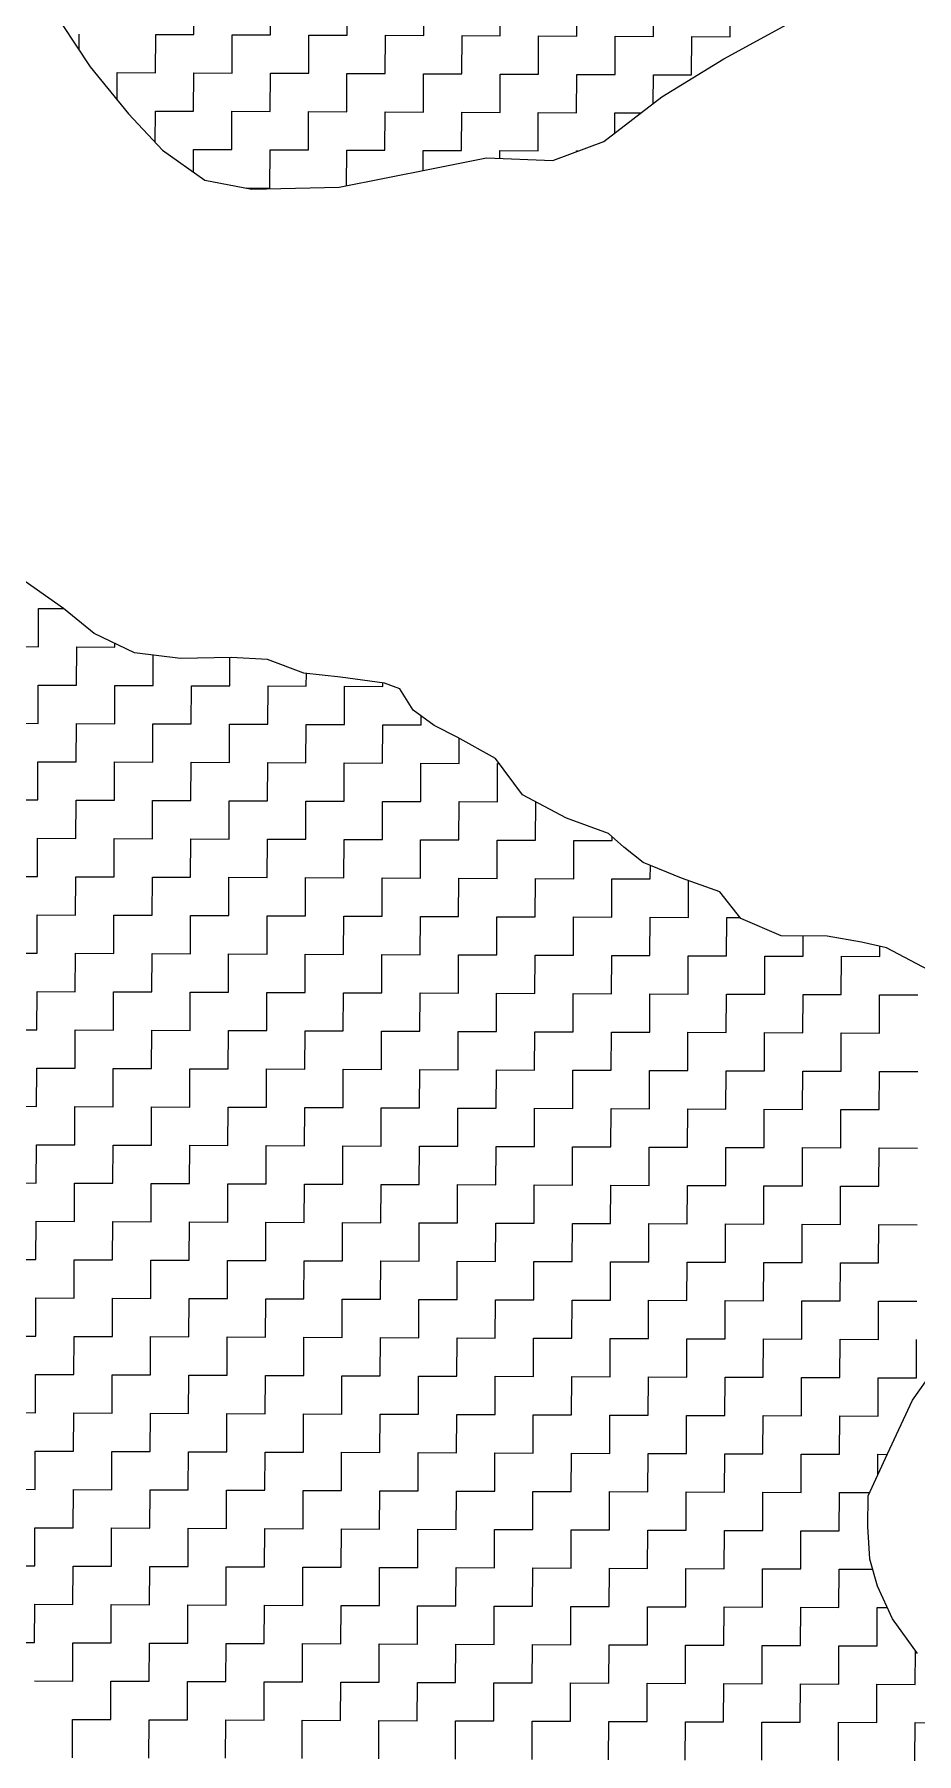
# Model space of a CAD drawing. Header units: metres. Extents: x 274536 to 279488, y 2074615 to 2078106.
# Drawn here: x 278830 to 278947.5, y 2076221.4 to 2076450.4 of the extents above; entities that cross this region are included whole.
import ezdxf

# ---------------------------------------------------------------- set-up
doc = ezdxf.new("R2010")
doc.units = ezdxf.units.M
doc.layers.add('POLY_HATCH', color=12, linetype='Continuous')

msp = doc.modelspace()

# ---------------------------------------------------------------- linework, layer by layer
at = {"layer": 'POLY_HATCH', "linetype": 'Continuous'}
for p, q in [((278851.24, 2076450.37), (278851.26, 2076455.47)), ((278861.44, 2076450.33), (278861.46, 2076455.43)), ((278871.64, 2076450.29), (278871.66, 2076455.39)), ((278881.84, 2076450.25), (278881.86, 2076455.35)), ((278892.04, 2076450.21), (278892.06, 2076455.31)), ((278902.24, 2076450.17), (278902.26, 2076455.27)), ((278912.44, 2076450.13), (278912.46, 2076455.23)), ((278922.64, 2076450.09), (278922.66, 2076455.2)), ((278835.93, 2076448.32), (278835.93, 2076450.43)), ((278846.12, 2076445.29), (278846.14, 2076450.39)), ((278846.14, 2076450.39), (278851.24, 2076450.37)), ((278856.32, 2076445.25), (278856.34, 2076450.35)), ((278856.34, 2076450.35), (278861.44, 2076450.33)), ((278866.52, 2076445.21), (278866.54, 2076450.31)), ((278866.54, 2076450.31), (278871.64, 2076450.29)), ((278876.72, 2076445.17), (278876.74, 2076450.27)), ((278876.74, 2076450.27), (278881.84, 2076450.25)), ((278886.92, 2076445.13), (278886.94, 2076450.23)), ((278886.94, 2076450.23), (278892.04, 2076450.21)), ((278897.12, 2076445.09), (278897.14, 2076450.19)), ((278897.14, 2076450.19), (278902.24, 2076450.17)), ((278907.32, 2076445.05), (278907.34, 2076450.15)), ((278907.34, 2076450.15), (278912.44, 2076450.13)), ((278917.52, 2076445.01), (278917.54, 2076450.11)), ((278917.54, 2076450.11), (278922.64, 2076450.09)), ((278841, 2076441.65), (278841.02, 2076445.31)), ((278841.02, 2076445.31), (278846.12, 2076445.29)), ((278851.2, 2076440.17), (278851.22, 2076445.27)), ((278851.22, 2076445.27), (278856.32, 2076445.25)), ((278861.4, 2076440.13), (278861.42, 2076445.23)), ((278861.42, 2076445.23), (278866.52, 2076445.21)), ((278871.6, 2076440.09), (278871.62, 2076445.19)), ((278871.62, 2076445.19), (278876.72, 2076445.17)), ((278881.8, 2076440.05), (278881.82, 2076445.15)), ((278881.82, 2076445.15), (278886.92, 2076445.13)), ((278892, 2076440.01), (278892.02, 2076445.11)), ((278892.02, 2076445.11), (278897.12, 2076445.09)), ((278902.2, 2076439.97), (278902.22, 2076445.07)), ((278902.22, 2076445.07), (278907.32, 2076445.05)), ((278912.41, 2076441.22), (278912.42, 2076445.03)), ((278912.42, 2076445.03), (278917.52, 2076445.01)), ((278846.08, 2076435.98), (278846.1, 2076440.19)), ((278846.1, 2076440.19), (278851.2, 2076440.17)), ((278856.28, 2076435.05), (278856.3, 2076440.15)), ((278856.3, 2076440.15), (278861.4, 2076440.13)), ((278866.48, 2076435.01), (278866.5, 2076440.11)), ((278866.5, 2076440.11), (278871.6, 2076440.09)), ((278876.68, 2076434.97), (278876.7, 2076440.07)), ((278876.7, 2076440.07), (278881.8, 2076440.05)), ((278886.88, 2076434.93), (278886.9, 2076440.03)), ((278886.9, 2076440.03), (278892, 2076440.01)), ((278897.08, 2076434.89), (278897.1, 2076439.99)), ((278897.1, 2076439.99), (278902.2, 2076439.97)), ((278907.29, 2076437.27), (278907.3, 2076439.95)), ((278907.3, 2076439.95), (278910.75, 2076439.94)), ((278851.17, 2076432.04), (278851.18, 2076435.07)), ((278851.18, 2076435.07), (278856.28, 2076435.05)), ((278861.36, 2076429.93), (278861.38, 2076435.03)), ((278861.38, 2076435.03), (278866.48, 2076435.01)), ((278871.56, 2076430.23), (278871.58, 2076434.99)), ((278871.58, 2076434.99), (278876.68, 2076434.97)), ((278881.77, 2076432.28), (278881.78, 2076434.95)), ((278881.78, 2076434.95), (278886.88, 2076434.93)), ((278891.98, 2076434.91), (278897.08, 2076434.89)), ((278891.98, 2076433.87), (278891.98, 2076434.91)), ((278902.18, 2076434.87), (278902.38, 2076434.87)), ((278902.18, 2076434.8), (278902.18, 2076434.87)), ((278858.19, 2076429.94), (278861.36, 2076429.93)), ((278830.52, 2076368.84), (278830.54, 2076373.94)), ((278830.54, 2076373.94), (278833.92, 2076373.93)), ((278825.42, 2076368.86), (278830.52, 2076368.84)), ((278835.6, 2076363.72), (278835.62, 2076368.82)), ((278835.62, 2076368.82), (278840.72, 2076368.8)), ((278840.72, 2076368.8), (278840.72, 2076369.3)), ((278845.8, 2076363.68), (278845.82, 2076367.73)), ((278856, 2076363.64), (278856.02, 2076367.4)), ((278830.48, 2076358.64), (278830.5, 2076363.74)), ((278830.5, 2076363.74), (278835.6, 2076363.72)), ((278866.2, 2076363.6), (278866.21, 2076365.29)), ((278876.4, 2076363.56), (278876.41, 2076364.03)), ((278840.68, 2076358.6), (278840.7, 2076363.7)), ((278840.7, 2076363.7), (278845.8, 2076363.68)), ((278850.88, 2076358.56), (278850.9, 2076363.66)), ((278850.9, 2076363.66), (278856, 2076363.64)), ((278861.08, 2076358.52), (278861.1, 2076363.62)), ((278861.1, 2076363.62), (278866.2, 2076363.6)), ((278871.28, 2076358.48), (278871.3, 2076363.58)), ((278871.3, 2076363.58), (278876.4, 2076363.56)), ((278881.49, 2076358.44), (278881.49, 2076359.65)), ((278825.38, 2076358.66), (278830.48, 2076358.64)), ((278835.56, 2076353.52), (278835.58, 2076358.62)), ((278835.58, 2076358.62), (278840.68, 2076358.6)), ((278845.76, 2076353.48), (278845.78, 2076358.58)), ((278845.78, 2076358.58), (278850.88, 2076358.56)), ((278855.96, 2076353.44), (278855.98, 2076358.54)), ((278855.98, 2076358.54), (278861.08, 2076358.52)), ((278866.16, 2076353.4), (278866.18, 2076358.5)), ((278866.18, 2076358.5), (278871.28, 2076358.48)), ((278876.37, 2076353.36), (278876.38, 2076358.46)), ((278876.38, 2076358.46), (278881.49, 2076358.44)), ((278886.57, 2076353.32), (278886.58, 2076356.66)), ((278830.44, 2076348.44), (278830.46, 2076353.54)), ((278830.46, 2076353.54), (278835.56, 2076353.52)), ((278840.64, 2076348.4), (278840.66, 2076353.5)), ((278840.66, 2076353.5), (278845.76, 2076353.48)), ((278850.84, 2076348.36), (278850.86, 2076353.46)), ((278850.86, 2076353.46), (278855.96, 2076353.44)), ((278861.04, 2076348.32), (278861.06, 2076353.42)), ((278861.06, 2076353.42), (278866.16, 2076353.4)), ((278871.24, 2076348.28), (278871.26, 2076353.38)), ((278871.26, 2076353.38), (278876.37, 2076353.36)), ((278881.45, 2076348.24), (278881.47, 2076353.34)), ((278881.47, 2076353.34), (278886.57, 2076353.32)), ((278891.65, 2076348.2), (278891.67, 2076353.3)), ((278891.67, 2076353.3), (278891.91, 2076353.3)), ((278825.34, 2076348.46), (278830.44, 2076348.44)), ((278835.52, 2076343.32), (278835.54, 2076348.42)), ((278835.54, 2076348.42), (278840.64, 2076348.4)), ((278845.72, 2076343.28), (278845.74, 2076348.38)), ((278845.74, 2076348.38), (278850.84, 2076348.36)), ((278855.92, 2076343.24), (278855.94, 2076348.34)), ((278855.94, 2076348.34), (278861.04, 2076348.32)), ((278866.12, 2076343.2), (278866.14, 2076348.3)), ((278866.14, 2076348.3), (278871.24, 2076348.28)), ((278876.33, 2076343.16), (278876.35, 2076348.26)), ((278876.35, 2076348.26), (278881.45, 2076348.24)), ((278886.53, 2076343.12), (278886.55, 2076348.22)), ((278886.55, 2076348.22), (278891.65, 2076348.2)), ((278896.73, 2076343.08), (278896.75, 2076348.18)), ((278830.4, 2076338.24), (278830.42, 2076343.34)), ((278830.42, 2076343.34), (278835.52, 2076343.32)), ((278840.6, 2076338.2), (278840.62, 2076343.3)), ((278840.62, 2076343.3), (278845.72, 2076343.28)), ((278850.8, 2076338.16), (278850.82, 2076343.26)), ((278850.82, 2076343.26), (278855.92, 2076343.24)), ((278861, 2076338.12), (278861.02, 2076343.22)), ((278861.02, 2076343.22), (278866.12, 2076343.2)), ((278871.21, 2076338.08), (278871.23, 2076343.18)), ((278871.23, 2076343.18), (278876.33, 2076343.16)), ((278881.41, 2076338.04), (278881.43, 2076343.14)), ((278881.43, 2076343.14), (278886.53, 2076343.12)), ((278906.93, 2076343.04), (278906.93, 2076343.54)), ((278891.61, 2076338), (278891.63, 2076343.1)), ((278891.63, 2076343.1), (278896.73, 2076343.08)), ((278901.81, 2076337.96), (278901.83, 2076343.06)), ((278901.83, 2076343.06), (278906.93, 2076343.04)), ((278912.01, 2076337.92), (278912.02, 2076339.72)), ((278825.3, 2076338.26), (278830.4, 2076338.24)), ((278835.48, 2076333.12), (278835.5, 2076338.22)), ((278835.5, 2076338.22), (278840.6, 2076338.2)), ((278845.68, 2076333.08), (278845.7, 2076338.18)), ((278845.7, 2076338.18), (278850.8, 2076338.16)), ((278855.88, 2076333.04), (278855.9, 2076338.14)), ((278855.9, 2076338.14), (278861, 2076338.12)), ((278866.09, 2076333), (278866.1, 2076338.1)), ((278866.1, 2076338.1), (278871.21, 2076338.08)), ((278876.29, 2076332.96), (278876.31, 2076338.06)), ((278876.31, 2076338.06), (278881.41, 2076338.04)), ((278886.49, 2076332.92), (278886.51, 2076338.02)), ((278886.51, 2076338.02), (278891.61, 2076338)), ((278896.69, 2076332.88), (278896.71, 2076337.98)), ((278896.71, 2076337.98), (278901.81, 2076337.96)), ((278906.89, 2076332.84), (278906.91, 2076337.94)), ((278906.91, 2076337.94), (278912.01, 2076337.92)), ((278917.09, 2076332.8), (278917.11, 2076337.7)), ((278830.36, 2076328.04), (278830.38, 2076333.14)), ((278830.38, 2076333.14), (278835.48, 2076333.12)), ((278840.56, 2076328), (278840.58, 2076333.1)), ((278840.58, 2076333.1), (278845.68, 2076333.08)), ((278850.76, 2076327.96), (278850.78, 2076333.06)), ((278850.78, 2076333.06), (278855.88, 2076333.04)), ((278860.97, 2076327.92), (278860.98, 2076333.02)), ((278860.98, 2076333.02), (278866.09, 2076333)), ((278871.17, 2076327.88), (278871.19, 2076332.98)), ((278871.19, 2076332.98), (278876.29, 2076332.96)), ((278881.37, 2076327.84), (278881.39, 2076332.94)), ((278881.39, 2076332.94), (278886.49, 2076332.92)), ((278891.57, 2076327.8), (278891.59, 2076332.9)), ((278891.59, 2076332.9), (278896.69, 2076332.88)), ((278901.77, 2076327.76), (278901.79, 2076332.86)), ((278901.79, 2076332.86), (278906.89, 2076332.84)), ((278911.97, 2076327.72), (278911.99, 2076332.82)), ((278911.99, 2076332.82), (278917.09, 2076332.8)), ((278922.17, 2076327.68), (278922.19, 2076332.78)), ((278922.19, 2076332.78), (278923.96, 2076332.77)), ((278932.37, 2076327.64), (278932.38, 2076330.31)), ((278825.26, 2076328.05), (278830.36, 2076328.04)), ((278835.44, 2076322.91), (278835.46, 2076328.02)), ((278835.46, 2076328.02), (278840.56, 2076328)), ((278845.64, 2076322.88), (278845.66, 2076327.98)), ((278845.66, 2076327.98), (278850.76, 2076327.96)), ((278855.84, 2076322.84), (278855.86, 2076327.94)), ((278855.86, 2076327.94), (278860.97, 2076327.92)), ((278866.05, 2076322.8), (278866.07, 2076327.9)), ((278866.07, 2076327.9), (278871.17, 2076327.88)), ((278876.25, 2076322.76), (278876.27, 2076327.86)), ((278876.27, 2076327.86), (278881.37, 2076327.84)), ((278886.45, 2076322.72), (278886.47, 2076327.82)), ((278886.47, 2076327.82), (278891.57, 2076327.8)), ((278896.65, 2076322.68), (278896.67, 2076327.78)), ((278896.67, 2076327.78), (278901.77, 2076327.76)), ((278906.85, 2076322.64), (278906.87, 2076327.74)), ((278906.87, 2076327.74), (278911.97, 2076327.72)), ((278917.05, 2076322.6), (278917.07, 2076327.7)), ((278917.07, 2076327.7), (278922.17, 2076327.68)), ((278927.25, 2076322.56), (278927.27, 2076327.66)), ((278927.27, 2076327.66), (278932.37, 2076327.64)), ((278937.45, 2076322.52), (278937.47, 2076327.62)), ((278937.47, 2076327.62), (278942.57, 2076327.6)), ((278942.57, 2076327.6), (278942.58, 2076328.95)), ((278830.32, 2076317.83), (278830.34, 2076322.93)), ((278830.34, 2076322.93), (278835.44, 2076322.91)), ((278840.52, 2076317.79), (278840.54, 2076322.9)), ((278840.54, 2076322.9), (278845.64, 2076322.88)), ((278850.72, 2076317.76), (278850.74, 2076322.86)), ((278850.74, 2076322.86), (278855.84, 2076322.84)), ((278860.93, 2076317.72), (278860.95, 2076322.82)), ((278860.95, 2076322.82), (278866.05, 2076322.8)), ((278871.13, 2076317.68), (278871.15, 2076322.78)), ((278871.15, 2076322.78), (278876.25, 2076322.76)), ((278881.33, 2076317.64), (278881.35, 2076322.74)), ((278881.35, 2076322.74), (278886.45, 2076322.72)), ((278891.53, 2076317.6), (278891.55, 2076322.7)), ((278891.55, 2076322.7), (278896.65, 2076322.68)), ((278901.73, 2076317.56), (278901.75, 2076322.66)), ((278901.75, 2076322.66), (278906.85, 2076322.64)), ((278911.93, 2076317.52), (278911.95, 2076322.62)), ((278911.95, 2076322.62), (278917.05, 2076322.6)), ((278922.13, 2076317.48), (278922.15, 2076322.58)), ((278922.15, 2076322.58), (278927.25, 2076322.56)), ((278932.33, 2076317.44), (278932.35, 2076322.54)), ((278932.35, 2076322.54), (278937.45, 2076322.52)), ((278942.53, 2076317.4), (278942.55, 2076322.5)), ((278942.55, 2076322.5), (278947.66, 2076322.48)), ((278825.22, 2076317.85), (278830.32, 2076317.83)), ((278835.4, 2076312.71), (278835.42, 2076317.81)), ((278835.42, 2076317.81), (278840.52, 2076317.79)), ((278845.6, 2076312.67), (278845.62, 2076317.77)), ((278845.62, 2076317.77), (278850.72, 2076317.76)), ((278855.81, 2076312.63), (278855.83, 2076317.74)), ((278855.83, 2076317.74), (278860.93, 2076317.72)), ((278866.01, 2076312.6), (278866.03, 2076317.7)), ((278866.03, 2076317.7), (278871.13, 2076317.68)), ((278876.21, 2076312.56), (278876.23, 2076317.66)), ((278876.23, 2076317.66), (278881.33, 2076317.64)), ((278886.41, 2076312.52), (278886.43, 2076317.62)), ((278886.43, 2076317.62), (278891.53, 2076317.6)), ((278896.61, 2076312.48), (278896.63, 2076317.58)), ((278896.63, 2076317.58), (278901.73, 2076317.56)), ((278906.81, 2076312.44), (278906.83, 2076317.54)), ((278906.83, 2076317.54), (278911.93, 2076317.52)), ((278917.01, 2076312.4), (278917.03, 2076317.5)), ((278917.03, 2076317.5), (278922.13, 2076317.48)), ((278927.21, 2076312.36), (278927.23, 2076317.46)), ((278927.23, 2076317.46), (278932.33, 2076317.44)), ((278937.41, 2076312.32), (278937.43, 2076317.42)), ((278937.43, 2076317.42), (278942.53, 2076317.4)), ((278830.28, 2076307.63), (278830.3, 2076312.73)), ((278830.3, 2076312.73), (278835.4, 2076312.71)), ((278840.48, 2076307.59), (278840.5, 2076312.69)), ((278840.5, 2076312.69), (278845.6, 2076312.67)), ((278850.69, 2076307.55), (278850.7, 2076312.65)), ((278850.7, 2076312.65), (278855.81, 2076312.63)), ((278860.89, 2076307.51), (278860.91, 2076312.62)), ((278860.91, 2076312.62), (278866.01, 2076312.6)), ((278871.09, 2076307.48), (278871.11, 2076312.58)), ((278871.11, 2076312.58), (278876.21, 2076312.56)), ((278881.29, 2076307.44), (278881.31, 2076312.54)), ((278881.31, 2076312.54), (278886.41, 2076312.52)), ((278891.49, 2076307.4), (278891.51, 2076312.5)), ((278891.51, 2076312.5), (278896.61, 2076312.48)), ((278901.69, 2076307.36), (278901.71, 2076312.46)), ((278901.71, 2076312.46), (278906.81, 2076312.44)), ((278911.89, 2076307.32), (278911.91, 2076312.42)), ((278911.91, 2076312.42), (278917.01, 2076312.4)), ((278922.09, 2076307.28), (278922.11, 2076312.38)), ((278922.11, 2076312.38), (278927.21, 2076312.36)), ((278932.29, 2076307.24), (278932.31, 2076312.34)), ((278932.31, 2076312.34), (278937.41, 2076312.32)), ((278942.5, 2076307.2), (278942.52, 2076312.3)), ((278942.52, 2076312.3), (278947.62, 2076312.28)), ((278825.18, 2076307.65), (278830.28, 2076307.63)), ((278835.36, 2076302.51), (278835.38, 2076307.61)), ((278835.38, 2076307.61), (278840.48, 2076307.59)), ((278845.57, 2076302.47), (278845.58, 2076307.57)), ((278845.58, 2076307.57), (278850.69, 2076307.55)), ((278855.77, 2076302.43), (278855.79, 2076307.53)), ((278855.79, 2076307.53), (278860.89, 2076307.51)), ((278865.97, 2076302.39), (278865.99, 2076307.5)), ((278865.99, 2076307.5), (278871.09, 2076307.48)), ((278876.17, 2076302.36), (278876.19, 2076307.46)), ((278876.19, 2076307.46), (278881.29, 2076307.44)), ((278886.37, 2076302.32), (278886.39, 2076307.42)), ((278886.39, 2076307.42), (278891.49, 2076307.4)), ((278896.57, 2076302.28), (278896.59, 2076307.38)), ((278896.59, 2076307.38), (278901.69, 2076307.36)), ((278906.77, 2076302.24), (278906.79, 2076307.34)), ((278906.79, 2076307.34), (278911.89, 2076307.32)), ((278916.97, 2076302.2), (278916.99, 2076307.3)), ((278916.99, 2076307.3), (278922.09, 2076307.28)), ((278927.17, 2076302.16), (278927.19, 2076307.26)), ((278927.19, 2076307.26), (278932.29, 2076307.24)), ((278937.38, 2076302.12), (278937.39, 2076307.22)), ((278937.39, 2076307.22), (278942.5, 2076307.2)), ((278830.24, 2076297.43), (278830.26, 2076302.53)), ((278830.26, 2076302.53), (278835.36, 2076302.51)), ((278840.44, 2076297.39), (278840.46, 2076302.49)), ((278840.46, 2076302.49), (278845.57, 2076302.47)), ((278850.65, 2076297.35), (278850.67, 2076302.45)), ((278850.67, 2076302.45), (278855.77, 2076302.43)), ((278860.85, 2076297.31), (278860.87, 2076302.41)), ((278860.87, 2076302.41), (278865.97, 2076302.39)), ((278871.05, 2076297.27), (278871.07, 2076302.37)), ((278871.07, 2076302.37), (278876.17, 2076302.36)), ((278881.25, 2076297.23), (278881.27, 2076302.34)), ((278881.27, 2076302.34), (278886.37, 2076302.32)), ((278891.45, 2076297.2), (278891.47, 2076302.3)), ((278891.47, 2076302.3), (278896.57, 2076302.28)), ((278901.65, 2076297.16), (278901.67, 2076302.26)), ((278901.67, 2076302.26), (278906.77, 2076302.24)), ((278911.85, 2076297.12), (278911.87, 2076302.22)), ((278911.87, 2076302.22), (278916.97, 2076302.2)), ((278922.05, 2076297.08), (278922.07, 2076302.18)), ((278922.07, 2076302.18), (278927.17, 2076302.16)), ((278932.26, 2076297.04), (278932.27, 2076302.14)), ((278932.27, 2076302.14), (278937.38, 2076302.12)), ((278942.46, 2076297), (278942.48, 2076302.1)), ((278942.48, 2076302.1), (278947.58, 2076302.08)), ((278825.14, 2076297.45), (278830.24, 2076297.43)), ((278835.32, 2076292.31), (278835.34, 2076297.41)), ((278835.34, 2076297.41), (278840.44, 2076297.39)), ((278845.53, 2076292.27), (278845.55, 2076297.37)), ((278845.55, 2076297.37), (278850.65, 2076297.35)), ((278855.73, 2076292.23), (278855.75, 2076297.33)), ((278855.75, 2076297.33), (278860.85, 2076297.31)), ((278865.93, 2076292.19), (278865.95, 2076297.29)), ((278865.95, 2076297.29), (278871.05, 2076297.27)), ((278876.13, 2076292.15), (278876.15, 2076297.25)), ((278876.15, 2076297.25), (278881.25, 2076297.23)), ((278886.33, 2076292.11), (278886.35, 2076297.22)), ((278886.35, 2076297.22), (278891.45, 2076297.2)), ((278896.53, 2076292.08), (278896.55, 2076297.18)), ((278896.55, 2076297.18), (278901.65, 2076297.16)), ((278906.73, 2076292.04), (278906.75, 2076297.14)), ((278906.75, 2076297.14), (278911.85, 2076297.12)), ((278916.93, 2076292), (278916.95, 2076297.1)), ((278916.95, 2076297.1), (278922.05, 2076297.08)), ((278927.13, 2076291.96), (278927.15, 2076297.06)), ((278927.15, 2076297.06), (278932.26, 2076297.04)), ((278937.34, 2076291.92), (278937.36, 2076297.02)), ((278937.36, 2076297.02), (278942.46, 2076297)), ((278830.2, 2076287.23), (278830.22, 2076292.33)), ((278830.22, 2076292.33), (278835.32, 2076292.31)), ((278840.41, 2076287.19), (278840.43, 2076292.29)), ((278840.43, 2076292.29), (278845.53, 2076292.27)), ((278850.61, 2076287.15), (278850.63, 2076292.25)), ((278850.63, 2076292.25), (278855.73, 2076292.23)), ((278860.81, 2076287.11), (278860.83, 2076292.21)), ((278860.83, 2076292.21), (278865.93, 2076292.19)), ((278871.01, 2076287.07), (278871.03, 2076292.17)), ((278871.03, 2076292.17), (278876.13, 2076292.15)), ((278881.21, 2076287.03), (278881.23, 2076292.13)), ((278881.23, 2076292.13), (278886.33, 2076292.11)), ((278891.41, 2076286.99), (278891.43, 2076292.1)), ((278891.43, 2076292.1), (278896.53, 2076292.08)), ((278901.61, 2076286.96), (278901.63, 2076292.06)), ((278901.63, 2076292.06), (278906.73, 2076292.04)), ((278911.81, 2076286.92), (278911.83, 2076292.02)), ((278911.83, 2076292.02), (278916.93, 2076292)), ((278922.01, 2076286.88), (278922.03, 2076291.98)), ((278922.03, 2076291.98), (278927.13, 2076291.96)), ((278932.22, 2076286.84), (278932.24, 2076291.94)), ((278932.24, 2076291.94), (278937.34, 2076291.92)), ((278942.42, 2076286.8), (278942.44, 2076291.9)), ((278942.44, 2076291.9), (278947.54, 2076291.88)), ((278825.1, 2076287.25), (278830.2, 2076287.23)), ((278835.29, 2076282.11), (278835.3, 2076287.21)), ((278835.3, 2076287.21), (278840.41, 2076287.19)), ((278845.49, 2076282.07), (278845.51, 2076287.17)), ((278845.51, 2076287.17), (278850.61, 2076287.15)), ((278855.69, 2076282.03), (278855.71, 2076287.13)), ((278855.71, 2076287.13), (278860.81, 2076287.11)), ((278865.89, 2076281.99), (278865.91, 2076287.09)), ((278865.91, 2076287.09), (278871.01, 2076287.07)), ((278876.09, 2076281.95), (278876.11, 2076287.05)), ((278876.11, 2076287.05), (278881.21, 2076287.03)), ((278886.29, 2076281.91), (278886.31, 2076287.01)), ((278886.31, 2076287.01), (278891.41, 2076286.99)), ((278896.49, 2076281.87), (278896.51, 2076286.97)), ((278896.51, 2076286.97), (278901.61, 2076286.96)), ((278906.69, 2076281.83), (278906.71, 2076286.94)), ((278906.71, 2076286.94), (278911.81, 2076286.92)), ((278916.89, 2076281.8), (278916.91, 2076286.9)), ((278916.91, 2076286.9), (278922.01, 2076286.88)), ((278927.1, 2076281.76), (278927.12, 2076286.86)), ((278927.12, 2076286.86), (278932.22, 2076286.84)), ((278937.3, 2076281.72), (278937.32, 2076286.82)), ((278937.32, 2076286.82), (278942.42, 2076286.8)), ((278830.17, 2076277.03), (278830.18, 2076282.13)), ((278830.18, 2076282.13), (278835.29, 2076282.11)), ((278840.37, 2076276.99), (278840.39, 2076282.09)), ((278840.39, 2076282.09), (278845.49, 2076282.07)), ((278850.57, 2076276.95), (278850.59, 2076282.05)), ((278850.59, 2076282.05), (278855.69, 2076282.03)), ((278860.77, 2076276.91), (278860.79, 2076282.01)), ((278860.79, 2076282.01), (278865.89, 2076281.99)), ((278870.97, 2076276.87), (278870.99, 2076281.97)), ((278870.99, 2076281.97), (278876.09, 2076281.95)), ((278881.17, 2076276.83), (278881.19, 2076281.93)), ((278881.19, 2076281.93), (278886.29, 2076281.91)), ((278891.37, 2076276.79), (278891.39, 2076281.89)), ((278891.39, 2076281.89), (278896.49, 2076281.87)), ((278901.57, 2076276.75), (278901.59, 2076281.85)), ((278901.59, 2076281.85), (278906.69, 2076281.83)), ((278911.77, 2076276.71), (278911.79, 2076281.82)), ((278911.79, 2076281.82), (278916.89, 2076281.8)), ((278921.98, 2076276.68), (278921.99, 2076281.78)), ((278921.99, 2076281.78), (278927.1, 2076281.76)), ((278932.18, 2076276.64), (278932.2, 2076281.74)), ((278932.2, 2076281.74), (278937.3, 2076281.72)), ((278942.38, 2076276.6), (278942.4, 2076281.7)), ((278942.4, 2076281.7), (278947.5, 2076281.68)), ((278825.06, 2076277.05), (278830.17, 2076277.03)), ((278835.25, 2076271.91), (278835.27, 2076277.01)), ((278835.27, 2076277.01), (278840.37, 2076276.99)), ((278845.45, 2076271.87), (278845.47, 2076276.97)), ((278845.47, 2076276.97), (278850.57, 2076276.95)), ((278855.65, 2076271.83), (278855.67, 2076276.93)), ((278855.67, 2076276.93), (278860.77, 2076276.91)), ((278865.85, 2076271.79), (278865.87, 2076276.89)), ((278865.87, 2076276.89), (278870.97, 2076276.87)), ((278876.05, 2076271.75), (278876.07, 2076276.85)), ((278876.07, 2076276.85), (278881.17, 2076276.83)), ((278886.25, 2076271.71), (278886.27, 2076276.81)), ((278886.27, 2076276.81), (278891.37, 2076276.79)), ((278896.45, 2076271.67), (278896.47, 2076276.77)), ((278896.47, 2076276.77), (278901.57, 2076276.75)), ((278906.65, 2076271.63), (278906.67, 2076276.73)), ((278906.67, 2076276.73), (278911.77, 2076276.71)), ((278916.86, 2076271.59), (278916.87, 2076276.7)), ((278916.87, 2076276.7), (278921.98, 2076276.68)), ((278927.06, 2076271.56), (278927.08, 2076276.66)), ((278927.08, 2076276.66), (278932.18, 2076276.64)), ((278937.26, 2076271.52), (278937.28, 2076276.62)), ((278937.28, 2076276.62), (278942.38, 2076276.6)), ((278947.46, 2076271.48), (278947.48, 2076276.58)), ((278830.13, 2076266.83), (278830.15, 2076271.93)), ((278830.15, 2076271.93), (278835.25, 2076271.91)), ((278840.33, 2076266.79), (278840.35, 2076271.89)), ((278840.35, 2076271.89), (278845.45, 2076271.87)), ((278850.53, 2076266.75), (278850.55, 2076271.85)), ((278850.55, 2076271.85), (278855.65, 2076271.83)), ((278860.73, 2076266.71), (278860.75, 2076271.81)), ((278860.75, 2076271.81), (278865.85, 2076271.79)), ((278870.93, 2076266.67), (278870.95, 2076271.77)), ((278870.95, 2076271.77), (278876.05, 2076271.75)), ((278881.13, 2076266.63), (278881.15, 2076271.73)), ((278881.15, 2076271.73), (278886.25, 2076271.71)), ((278891.33, 2076266.59), (278891.35, 2076271.69)), ((278891.35, 2076271.69), (278896.45, 2076271.67)), ((278901.53, 2076266.55), (278901.55, 2076271.65)), ((278901.55, 2076271.65), (278906.65, 2076271.63)), ((278911.73, 2076266.51), (278911.75, 2076271.61)), ((278911.75, 2076271.61), (278916.86, 2076271.59)), ((278921.94, 2076266.47), (278921.96, 2076271.57)), ((278921.96, 2076271.57), (278927.06, 2076271.56)), ((278932.14, 2076266.43), (278932.16, 2076271.54)), ((278932.16, 2076271.54), (278937.26, 2076271.52)), ((278942.34, 2076266.4), (278942.36, 2076271.5)), ((278942.36, 2076271.5), (278947.46, 2076271.48)), ((278825.03, 2076266.85), (278830.13, 2076266.83)), ((278835.21, 2076261.71), (278835.23, 2076266.81)), ((278835.23, 2076266.81), (278840.33, 2076266.79)), ((278845.41, 2076261.67), (278845.43, 2076266.77)), ((278845.43, 2076266.77), (278850.53, 2076266.75)), ((278855.61, 2076261.63), (278855.63, 2076266.73)), ((278855.63, 2076266.73), (278860.73, 2076266.71)), ((278865.81, 2076261.59), (278865.83, 2076266.69)), ((278865.83, 2076266.69), (278870.93, 2076266.67)), ((278876.01, 2076261.55), (278876.03, 2076266.65)), ((278876.03, 2076266.65), (278881.13, 2076266.63)), ((278886.21, 2076261.51), (278886.23, 2076266.61)), ((278886.23, 2076266.61), (278891.33, 2076266.59)), ((278896.41, 2076261.47), (278896.43, 2076266.57)), ((278896.43, 2076266.57), (278901.53, 2076266.55)), ((278906.61, 2076261.43), (278906.63, 2076266.53)), ((278906.63, 2076266.53), (278911.73, 2076266.51)), ((278916.82, 2076261.39), (278916.84, 2076266.49)), ((278916.84, 2076266.49), (278921.94, 2076266.47)), ((278927.02, 2076261.35), (278927.04, 2076266.45)), ((278927.04, 2076266.45), (278932.14, 2076266.43)), ((278937.22, 2076261.31), (278937.24, 2076266.42)), ((278937.24, 2076266.42), (278942.34, 2076266.4)), ((278830.09, 2076256.63), (278830.11, 2076261.73)), ((278830.11, 2076261.73), (278835.21, 2076261.71)), ((278840.29, 2076256.59), (278840.31, 2076261.69)), ((278840.31, 2076261.69), (278845.41, 2076261.67)), ((278850.49, 2076256.55), (278850.51, 2076261.65)), ((278850.51, 2076261.65), (278855.61, 2076261.63)), ((278860.69, 2076256.51), (278860.71, 2076261.61)), ((278860.71, 2076261.61), (278865.81, 2076261.59)), ((278870.89, 2076256.47), (278870.91, 2076261.57)), ((278870.91, 2076261.57), (278876.01, 2076261.55)), ((278881.09, 2076256.43), (278881.11, 2076261.53)), ((278881.11, 2076261.53), (278886.21, 2076261.51)), ((278891.29, 2076256.39), (278891.31, 2076261.49)), ((278891.31, 2076261.49), (278896.41, 2076261.47)), ((278901.49, 2076256.35), (278901.51, 2076261.45)), ((278901.51, 2076261.45), (278906.61, 2076261.43)), ((278911.7, 2076256.31), (278911.72, 2076261.41)), ((278911.72, 2076261.41), (278916.82, 2076261.39)), ((278921.9, 2076256.27), (278921.92, 2076261.37)), ((278921.92, 2076261.37), (278927.02, 2076261.35)), ((278932.1, 2076256.23), (278932.12, 2076261.33)), ((278932.12, 2076261.33), (278937.22, 2076261.31)), ((278942.31, 2076258.57), (278942.32, 2076261.3)), ((278942.32, 2076261.3), (278943.56, 2076261.29)), ((278824.99, 2076256.65), (278830.09, 2076256.63)), ((278835.17, 2076251.51), (278835.19, 2076256.61)), ((278835.19, 2076256.61), (278840.29, 2076256.59)), ((278845.37, 2076251.47), (278845.39, 2076256.57)), ((278845.39, 2076256.57), (278850.49, 2076256.55)), ((278855.57, 2076251.43), (278855.59, 2076256.53)), ((278855.59, 2076256.53), (278860.69, 2076256.51)), ((278865.77, 2076251.39), (278865.79, 2076256.49)), ((278865.79, 2076256.49), (278870.89, 2076256.47)), ((278875.97, 2076251.35), (278875.99, 2076256.45)), ((278875.99, 2076256.45), (278881.09, 2076256.43)), ((278886.17, 2076251.31), (278886.19, 2076256.41)), ((278886.19, 2076256.41), (278891.29, 2076256.39)), ((278896.37, 2076251.27), (278896.39, 2076256.37)), ((278896.39, 2076256.37), (278901.49, 2076256.35)), ((278906.58, 2076251.23), (278906.59, 2076256.33)), ((278906.59, 2076256.33), (278911.7, 2076256.31)), ((278916.78, 2076251.19), (278916.8, 2076256.29)), ((278916.8, 2076256.29), (278921.9, 2076256.27)), ((278926.98, 2076251.15), (278927, 2076256.25)), ((278927, 2076256.25), (278932.1, 2076256.23)), ((278937.18, 2076251.11), (278937.2, 2076256.21)), ((278937.2, 2076256.21), (278941.22, 2076256.2)), ((278830.05, 2076246.43), (278830.07, 2076251.53)), ((278830.07, 2076251.53), (278835.17, 2076251.51)), ((278840.25, 2076246.39), (278840.27, 2076251.49)), ((278840.27, 2076251.49), (278845.37, 2076251.47)), ((278850.45, 2076246.35), (278850.47, 2076251.45)), ((278850.47, 2076251.45), (278855.57, 2076251.43)), ((278860.65, 2076246.31), (278860.67, 2076251.41)), ((278860.67, 2076251.41), (278865.77, 2076251.39)), ((278870.85, 2076246.27), (278870.87, 2076251.37)), ((278870.87, 2076251.37), (278875.97, 2076251.35)), ((278881.05, 2076246.23), (278881.07, 2076251.33)), ((278881.07, 2076251.33), (278886.17, 2076251.31)), ((278891.25, 2076246.19), (278891.27, 2076251.29)), ((278891.27, 2076251.29), (278896.37, 2076251.27)), ((278901.46, 2076246.15), (278901.47, 2076251.25)), ((278901.47, 2076251.25), (278906.58, 2076251.23)), ((278911.66, 2076246.11), (278911.68, 2076251.21)), ((278911.68, 2076251.21), (278916.78, 2076251.19)), ((278921.86, 2076246.07), (278921.88, 2076251.17)), ((278921.88, 2076251.17), (278926.98, 2076251.15)), ((278932.06, 2076246.03), (278932.08, 2076251.13)), ((278932.08, 2076251.13), (278937.18, 2076251.11)), ((278824.95, 2076246.45), (278830.05, 2076246.43)), ((278835.13, 2076241.31), (278835.15, 2076246.41)), ((278835.15, 2076246.41), (278840.25, 2076246.39)), ((278845.33, 2076241.27), (278845.35, 2076246.37)), ((278845.35, 2076246.37), (278850.45, 2076246.35)), ((278855.53, 2076241.23), (278855.55, 2076246.33)), ((278855.55, 2076246.33), (278860.65, 2076246.31)), ((278865.73, 2076241.19), (278865.75, 2076246.29)), ((278865.75, 2076246.29), (278870.85, 2076246.27)), ((278875.93, 2076241.15), (278875.95, 2076246.25)), ((278875.95, 2076246.25), (278881.05, 2076246.23)), ((278886.13, 2076241.11), (278886.15, 2076246.21)), ((278886.15, 2076246.21), (278891.25, 2076246.19)), ((278896.33, 2076241.07), (278896.35, 2076246.17)), ((278896.35, 2076246.17), (278901.46, 2076246.15)), ((278906.54, 2076241.03), (278906.56, 2076246.13)), ((278906.56, 2076246.13), (278911.66, 2076246.11)), ((278916.74, 2076240.99), (278916.76, 2076246.09)), ((278916.76, 2076246.09), (278921.86, 2076246.07)), ((278926.94, 2076240.95), (278926.96, 2076246.05)), ((278926.96, 2076246.05), (278932.06, 2076246.03)), ((278937.14, 2076240.91), (278937.16, 2076246.01)), ((278937.16, 2076246.01), (278941.62, 2076246)), ((278830.01, 2076236.22), (278830.03, 2076241.33)), ((278830.03, 2076241.33), (278835.13, 2076241.31)), ((278840.21, 2076236.19), (278840.23, 2076241.29)), ((278840.23, 2076241.29), (278845.33, 2076241.27)), ((278850.41, 2076236.15), (278850.43, 2076241.25)), ((278850.43, 2076241.25), (278855.53, 2076241.23)), ((278860.61, 2076236.11), (278860.63, 2076241.21)), ((278860.63, 2076241.21), (278865.73, 2076241.19)), ((278870.81, 2076236.07), (278870.83, 2076241.17)), ((278870.83, 2076241.17), (278875.93, 2076241.15)), ((278881.01, 2076236.03), (278881.03, 2076241.13)), ((278881.03, 2076241.13), (278886.13, 2076241.11)), ((278891.21, 2076235.99), (278891.23, 2076241.09)), ((278891.23, 2076241.09), (278896.33, 2076241.07)), ((278901.42, 2076235.95), (278901.44, 2076241.05)), ((278901.44, 2076241.05), (278906.54, 2076241.03)), ((278911.62, 2076235.91), (278911.64, 2076241.01)), ((278911.64, 2076241.01), (278916.74, 2076240.99)), ((278921.82, 2076235.87), (278921.84, 2076240.97)), ((278921.84, 2076240.97), (278926.94, 2076240.95)), ((278932.02, 2076235.83), (278932.04, 2076240.93)), ((278932.04, 2076240.93), (278937.14, 2076240.91)), ((278942.22, 2076235.79), (278942.24, 2076240.89)), ((278942.24, 2076240.89), (278943.58, 2076240.89)), ((278824.91, 2076236.24), (278830.01, 2076236.22)), ((278835.09, 2076231.1), (278835.11, 2076236.21)), ((278835.11, 2076236.21), (278840.21, 2076236.19)), ((278845.29, 2076231.07), (278845.31, 2076236.17)), ((278845.31, 2076236.17), (278850.41, 2076236.15)), ((278855.49, 2076231.03), (278855.51, 2076236.13)), ((278855.51, 2076236.13), (278860.61, 2076236.11)), ((278865.69, 2076230.99), (278865.71, 2076236.09)), ((278865.71, 2076236.09), (278870.81, 2076236.07)), ((278875.89, 2076230.95), (278875.91, 2076236.05)), ((278875.91, 2076236.05), (278881.01, 2076236.03)), ((278886.09, 2076230.91), (278886.11, 2076236.01)), ((278886.11, 2076236.01), (278891.21, 2076235.99)), ((278896.3, 2076230.87), (278896.32, 2076235.97)), ((278896.32, 2076235.97), (278901.42, 2076235.95)), ((278906.5, 2076230.83), (278906.52, 2076235.93)), ((278906.52, 2076235.93), (278911.62, 2076235.91)), ((278916.7, 2076230.79), (278916.72, 2076235.89)), ((278916.72, 2076235.89), (278921.82, 2076235.87)), ((278926.9, 2076230.75), (278926.92, 2076235.85)), ((278926.92, 2076235.85), (278932.02, 2076235.83)), ((278937.1, 2076230.71), (278937.12, 2076235.81)), ((278937.12, 2076235.81), (278942.22, 2076235.79)), ((278947.3, 2076230.67), (278947.32, 2076235.16)), ((278829.99, 2076231.12), (278835.09, 2076231.1)), ((278840.17, 2076225.98), (278840.19, 2076231.08)), ((278840.19, 2076231.08), (278845.29, 2076231.07)), ((278850.37, 2076225.94), (278850.39, 2076231.05)), ((278850.39, 2076231.05), (278855.49, 2076231.03)), ((278860.57, 2076225.91), (278860.59, 2076231.01)), ((278860.59, 2076231.01), (278865.69, 2076230.99)), ((278870.77, 2076225.87), (278870.79, 2076230.97)), ((278870.79, 2076230.97), (278875.89, 2076230.95)), ((278880.97, 2076225.83), (278880.99, 2076230.93)), ((278880.99, 2076230.93), (278886.09, 2076230.91)), ((278891.18, 2076225.79), (278891.19, 2076230.89)), ((278891.19, 2076230.89), (278896.3, 2076230.87)), ((278901.38, 2076225.75), (278901.4, 2076230.85)), ((278901.4, 2076230.85), (278906.5, 2076230.83)), ((278911.58, 2076225.71), (278911.6, 2076230.81)), ((278911.6, 2076230.81), (278916.7, 2076230.79)), ((278921.78, 2076225.67), (278921.8, 2076230.77)), ((278921.8, 2076230.77), (278926.9, 2076230.75)), ((278931.98, 2076225.63), (278932, 2076230.73)), ((278932, 2076230.73), (278937.1, 2076230.71)), ((278942.18, 2076225.59), (278942.2, 2076230.69)), ((278942.2, 2076230.69), (278947.3, 2076230.67)), ((278835.05, 2076220.9), (278835.07, 2076226)), ((278835.07, 2076226), (278840.17, 2076225.98)), ((278845.25, 2076220.86), (278845.27, 2076225.96)), ((278845.27, 2076225.96), (278850.37, 2076225.94)), ((278855.45, 2076220.82), (278855.47, 2076225.93)), ((278855.47, 2076225.93), (278860.57, 2076225.91)), ((278865.65, 2076220.79), (278865.67, 2076225.89)), ((278865.67, 2076225.89), (278870.77, 2076225.87)), ((278875.85, 2076220.75), (278875.87, 2076225.85)), ((278875.87, 2076225.85), (278880.97, 2076225.83)), ((278886.06, 2076220.71), (278886.07, 2076225.81)), ((278886.07, 2076225.81), (278891.18, 2076225.79)), ((278896.26, 2076220.67), (278896.28, 2076225.77)), ((278896.28, 2076225.77), (278901.38, 2076225.75)), ((278906.46, 2076220.63), (278906.48, 2076225.73)), ((278906.48, 2076225.73), (278911.58, 2076225.71)), ((278916.66, 2076220.59), (278916.68, 2076225.69)), ((278916.68, 2076225.69), (278921.78, 2076225.67)), ((278926.86, 2076220.55), (278926.88, 2076225.65)), ((278926.88, 2076225.65), (278931.98, 2076225.63)), ((278937.06, 2076220.51), (278937.08, 2076225.61)), ((278937.08, 2076225.61), (278942.18, 2076225.59)), ((278947.26, 2076220.47), (278947.28, 2076225.57)), ((278947.28, 2076225.57), (278952.38, 2076225.55))]:
    msp.add_line(p, q, dxfattribs=at)
at = {"layer": 'POLY_HATCH'}
for p, q in [((278831.77, 2076454.6), (278837.42, 2076446.07)), ((278921.79, 2076447.16), (278931.18, 2076452.23)), ((278913.53, 2076442.08), (278921.79, 2076447.16)), ((278837.42, 2076446.07), (278842.51, 2076439.8)), ((278905.84, 2076436.15), (278913.53, 2076442.08)), ((278842.51, 2076439.8), (278847.03, 2076434.96)), ((278847.03, 2076434.96), (278852.7, 2076430.96)), ((278899.01, 2076433.62), (278905.84, 2076436.15)), ((278870.59, 2076430.04), (278883.1, 2076432.55)), ((278883.1, 2076432.55), (278890.2, 2076433.94)), ((278890.2, 2076433.94), (278899.01, 2076433.62)), ((278852.7, 2076430.96), (278858.94, 2076429.8)), ((278858.94, 2076429.8), (278870.59, 2076430.04)), ((278833.88, 2076373.96), (278828.02, 2076378.07)), ((278837.96, 2076370.62), (278833.88, 2076373.96)), ((278843.32, 2076368.05), (278837.96, 2076370.62)), ((278849.45, 2076367.26), (278843.32, 2076368.05)), ((278856.18, 2076367.4), (278849.45, 2076367.26)), ((278861.04, 2076367.13), (278856.18, 2076367.4)), ((278865.89, 2076365.32), (278861.04, 2076367.13)), ((278870.75, 2076364.79), (278865.89, 2076365.32)), ((278876.62, 2076364), (278870.75, 2076364.79)), ((278878.67, 2076363.23), (278876.62, 2076364)), ((278880.45, 2076360.41), (278878.67, 2076363.23)), ((278883.25, 2076358.36), (278880.45, 2076360.41)), ((278886.31, 2076356.81), (278883.25, 2076358.36)), ((278891.41, 2076353.98), (278886.31, 2076356.81)), ((278894.98, 2076349.11), (278891.41, 2076353.98)), ((278900.84, 2076346.02), (278894.98, 2076349.11)), ((278906.46, 2076343.96), (278900.84, 2076346.02)), ((278908.5, 2076342.16), (278906.46, 2076343.96)), ((278911.05, 2076340.11), (278908.5, 2076342.16)), ((278916.15, 2076338.04), (278911.05, 2076340.11)), ((278921.26, 2076336.23), (278916.15, 2076338.04)), ((278924.06, 2076332.65), (278921.26, 2076336.23)), ((278929.42, 2076330.33), (278924.06, 2076332.65)), ((278935.56, 2076330.3), (278929.42, 2076330.33)), ((278940.15, 2076329.52), (278935.56, 2076330.3)), ((278943.48, 2076328.74), (278940.15, 2076329.52)), ((278949.85, 2076325.39), (278943.48, 2076328.74)), ((278946.95, 2076268.51), (278952.35, 2076276.16)), ((278943.6, 2076261.37), (278946.95, 2076268.51)), ((278941.02, 2076255.76), (278943.6, 2076261.37)), ((278941, 2076251.67), (278941.02, 2076255.76)), ((278941.24, 2076247.33), (278941, 2076251.67)), ((278942.25, 2076243.75), (278941.24, 2076247.33)), ((278944.28, 2076239.4), (278942.25, 2076243.75)), ((278947.59, 2076234.78), (278944.28, 2076239.4))]:
    msp.add_line(p, q, dxfattribs=at)

doc.saveas('drawing.dxf')
